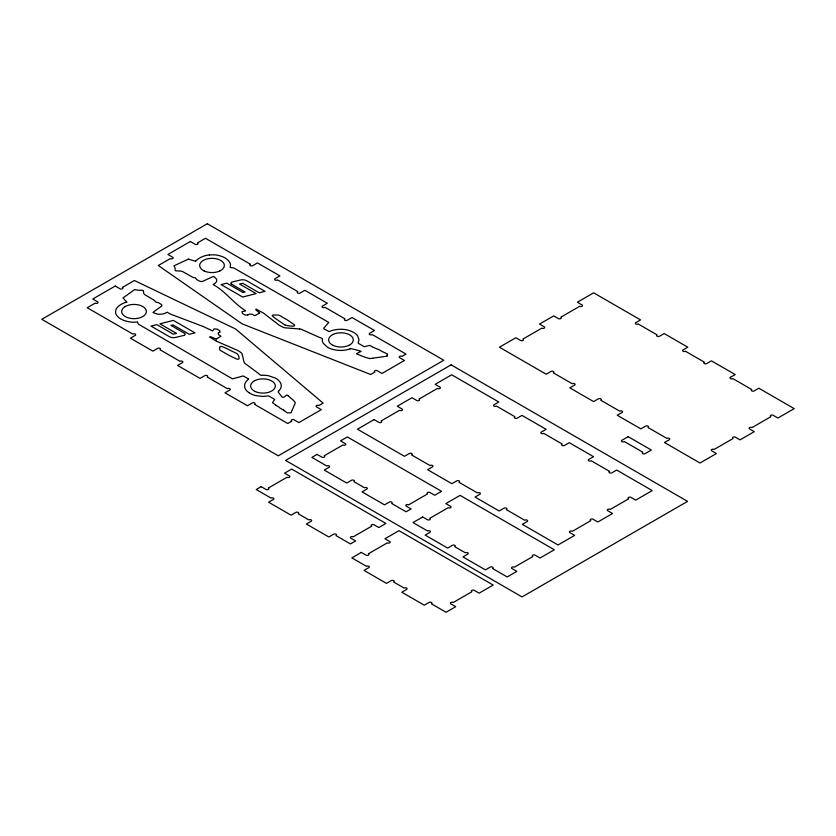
<?xml version="1.0" encoding="UTF-8"?>
<svg xmlns="http://www.w3.org/2000/svg" width="836" height="836" viewBox="0 0 836 836"><rect width="100%" height="100%" fill="white"/><g stroke="black" fill="none" stroke-linecap="round" stroke-linejoin="round"><path stroke-width="1.25" d="M275.775 405.052L272.473 402.628L274.73 399.451L269.119 396.191A1.588 0.92 0 0 0 267.771 395.94L264.375 396.285A10.711 6.186 0 0 1 262.765 396.4L256.098 395.658A16.438 9.489 0 0 1 248.867 392.596M275.765 405.178L279.046 407.132A3.229 1.86 0 0 1 279.443 407.717L283.394 410.006M322.372 339.27L322.393 338.873A1.421 0.826 0 0 0 322.142 338.486L321.212 338.037A44.966 25.958 0 0 1 318.715 337.107L302.099 329.645A15.257 8.809 0 0 0 300.96 329.154A2.821 1.63 0 0 0 299.643 328.997M294.575 404.488L291.001 412.848L288.786 412.765A1.369 0.784 0 0 1 287.229 412.775L283.676 410.257M123.185 297.961L123.195 297.94A2.236 1.285 0 0 1 123.435 297.574A16.156 9.332 0 0 1 124 297.198L124.783 296.675A19.123 11.035 0 0 0 125.212 296.372L134.69 289.549A12.404 7.169 0 0 0 142.036 290.217L143.395 290.646A12.571 7.252 0 0 0 143.426 291.586L143.792 293.488A6.291 3.626 0 0 0 145.056 294.847L154.733 300.573A3.145 1.818 0 0 1 155.088 301.294L155.36 301.744A7.733 4.462 0 0 0 155.548 301.932L156.865 302.36A4.859 2.801 0 0 1 158.453 302.695L161.306 304.429A2.832 1.63 0 0 1 161.432 306.248M218.342 333.115L218.238 333.376A1.432 0.826 0 0 0 218.259 333.627L218.551 334.661A1.682 0.972 0 0 0 218.959 334.996L219.983 335.581A15.351 8.862 0 0 1 220.307 335.832L220.944 336.323L216.263 339.029M294.721 404.405L295.254 402.503L293.426 400.36A78.187 45.144 0 0 0 292.077 399.138L287.824 395.564M278.555 391.238L278.378 391.457A1.86 1.076 0 0 0 278.336 392.209L281.784 396.672A7.409 4.274 0 0 0 282.464 397.257L283.853 397.194L286.779 394.958A10.722 6.186 0 0 0 287.082 395.115L287.291 395.229A4.326 2.498 0 0 1 287.835 395.564M219.784 332.258L219.628 332.394A2.205 1.275 0 0 0 218.332 333.115M248.365 379.22L246.933 380.61A18.768 10.837 0 0 0 244.551 386.242M259.599 312.946L254.917 315.653L254.06 315.287A15.591 8.997 0 0 1 253.632 315.099L252.618 314.503A1.672 0.972 0 0 0 252.033 314.273L250.257 314.106A1.432 0.826 0 0 0 249.818 314.085L249.368 314.148A2.205 1.275 0 0 0 248.198 314.827A1.233 0.711 0 0 1 247.874 314.973M730.518 377.276L735.21 374.57L711.446 360.849L706.807 363.524A1.672 0.961 0 0 1 704.414 363.566A1.672 0.961 0 0 1 704.393 362.187L685.478 351.266A1.672 0.961 0 0 1 683.106 351.266A1.672 0.961 0 0 1 683.106 349.897L687.798 347.191L664.192 333.564L659.552 336.239A1.672 0.961 0 0 1 657.159 336.281A1.672 0.961 0 0 1 657.138 334.912L638.223 323.981A1.672 0.961 0 0 1 635.903 324.013A1.672 0.961 0 0 1 635.778 322.675L640.543 319.916L593.644 292.83L577.373 302.235L582.002 304.91A1.672 0.961 0 0 1 582.075 306.289A1.672 0.961 0 0 1 579.693 306.3L560.778 317.22A1.672 0.961 0 0 1 560.82 318.558A1.672 0.961 0 0 1 558.5 318.641L553.725 315.883L539.502 324.096L544.131 326.771A1.672 0.961 0 0 1 544.205 328.151A1.672 0.961 0 0 1 541.822 328.161L522.908 339.092A1.672 0.961 0 0 1 522.949 340.43A1.672 0.961 0 0 1 520.629 340.503L515.854 337.744L499.437 347.222L546.18 374.214L550.903 371.487A1.672 0.961 0 0 1 553.286 371.445A1.672 0.961 0 0 1 553.317 372.825L572.232 383.745A1.672 0.961 0 0 1 574.593 383.745A1.672 0.961 0 0 1 574.593 385.114L569.828 387.862L593.591 401.583L598.315 398.866A1.672 0.961 0 0 1 600.697 398.824A1.672 0.961 0 0 1 600.729 400.204L619.643 411.124A1.672 0.961 0 0 1 622.005 411.124A1.672 0.961 0 0 1 622.005 412.482L617.24 415.241L640.846 428.868L645.559 426.141A1.672 0.961 0 0 1 647.952 426.099A1.672 0.961 0 0 1 647.973 427.478L666.898 438.398A1.672 0.961 0 0 1 669.218 438.377A1.672 0.961 0 0 1 669.343 439.715L664.495 442.516L699.993 463.019L716.41 453.54L711.739 450.844A1.672 0.961 0 0 1 711.739 449.475A1.672 0.961 0 0 1 714.101 449.475L733.015 438.555A1.672 0.961 0 0 1 733.047 437.176A1.672 0.961 0 0 1 735.429 437.218L740.048 439.882L754.281 431.669L749.61 428.972A1.672 0.961 0 0 1 749.61 427.614A1.672 0.961 0 0 1 751.972 427.614L770.886 416.683A1.672 0.961 0 0 1 770.917 415.304A1.672 0.961 0 0 1 773.3 415.356L777.919 418.021L794.2 408.626L758.858 388.217L754.218 390.893A1.672 0.961 0 0 1 751.825 390.935A1.672 0.961 0 0 1 751.804 389.566L732.89 378.635A1.672 0.961 0 0 1 730.518 378.635A1.672 0.961 0 0 1 730.518 377.276M219.795 270.989L221.582 269.965A12.331 7.116 0 0 0 221.571 260.968L219.795 259.933A12.331 7.116 0 0 0 204.224 259.944L202.416 260.957A12.331 7.116 0 0 0 202.458 269.955L204.203 270.989M333.156 334.379L331.37 335.414A12.331 7.116 0 0 0 331.411 344.411L333.156 345.446M255.168 380.464L253.381 381.488A12.331 7.116 0 0 0 253.423 390.485L255.168 391.52M348.748 345.446L350.535 344.411A12.331 7.116 0 0 0 350.524 335.414L348.748 334.379A12.331 7.116 0 0 0 333.177 334.39M329.081 331.526L331.62 330.648A18.768 10.837 0 0 1 341.391 329.279A17.075 9.854 0 0 1 347.452 330.001A23.22 13.407 0 0 1 352.374 331.777A16.438 9.489 0 0 1 357.693 335.947L358.978 339.792A10.722 6.186 0 0 1 358.78 340.722L358.226 342.561A1.588 0.92 0 0 0 358.602 343.471L364.256 346.71L369.763 345.393L373.096 347.316M328.945 331.578L323.825 328.736L323.814 327.973A34.569 19.959 0 0 0 324.89 326.918L328.778 322.414L233.861 268.022A6.155 3.553 0 0 0 231.175 267.635A2.445 1.411 0 0 1 230.621 267.551L230.558 267.541A6.312 3.647 0 0 0 230.213 267.468L230.506 264.918A14.923 8.621 0 0 0 229.681 262.441A25.989 15.006 0 0 0 227.455 259.714A18.747 10.826 0 0 0 223.024 256.892L221.279 256.265A20.566 11.871 0 0 0 220.735 256.077A15.654 9.039 0 0 0 213.807 254.813L209.428 254.938M350.033 348.915L350.535 348.779A1.86 1.076 0 0 1 351.726 348.779L359.438 350.775A7.346 4.243 0 0 1 360.473 351.162L361.068 351.413L356.47 353.659A10.669 6.165 0 0 1 356.753 353.837L356.951 353.962A4.379 2.529 0 0 0 357.515 354.276L363.723 356.721A78.668 45.416 0 0 0 365.834 357.495L369.554 358.55L372.846 358.247M385.145 356.45L387.465 356.094L387.193 355.227M188.434 259.223L188.476 259.212A2.215 1.285 0 0 0 187.797 259.359M384.675 356.523L372.992 358.163M137.48 322.059L133.07 322.226A14.902 8.6 0 0 1 128.786 321.745A25.906 14.954 0 0 1 124.052 320.47A18.726 10.816 0 0 1 119.172 317.91L118.952 317.753A9.541 5.507 0 0 0 118.493 317.272L117.751 316.593A15.665 9.05 0 0 1 115.577 312.591L115.796 310.062A17.786 10.272 0 0 1 119.464 305.506M261.856 375.26L261.031 375.27A1.421 0.826 0 0 1 260.508 375.134L259.724 374.601A45.071 26.02 0 0 0 258.105 373.159L245.178 363.566A15.038 8.684 0 0 1 244.331 362.908A2.801 1.62 0 0 1 244.06 362.145L242.147 354.15A8.621 4.974 0 0 0 241.196 352.646L237.57 350.378L216.712 341.328A1.839 1.066 0 0 1 216.252 341.088M373.305 347.316L377.558 349.197A3.229 1.86 0 0 0 378.583 349.427L382.543 351.705A1.275 0.742 0 0 0 382.972 351.893L387.329 353.921A1.369 0.784 0 0 1 387.298 354.809L387.152 355.101M247.79 315.015L245.147 314.984L242.492 313.458L241.928 311.765L245.533 310.867A11.809 6.813 0 0 1 245.366 310.72L245.157 310.532A5.037 2.905 0 0 0 244.718 310.166A20.607 11.903 0 0 0 244.248 309.895C234.08 303.196 226.535 293.112 216.294 286.393A17.838 10.304 0 0 1 215.782 286.111L213.096 284.564L214.852 283.508A9.112 5.256 0 0 0 216.472 281.513L216.712 280.332A7.837 4.525 0 0 0 216.357 278.91L213.765 276.413L212.814 276.737A10.387 5.998 0 0 0 211.863 277.092L204.82 280.384A36.241 20.921 0 0 1 202.814 281.272A2.832 1.641 0 0 1 199.699 281.189L196.669 279.569A4.859 2.811 0 0 1 196.094 278.649L195.363 277.897A7.775 4.483 0 0 0 195.028 277.782L194.245 277.636A3.135 1.808 0 0 1 193.001 277.427L183.074 271.836A6.28 3.626 0 0 0 180.733 271.104L177.431 270.885A12.519 7.231 0 0 0 175.8 270.864L175.006 270.091A12.415 7.169 0 0 0 173.888 265.858L185.582 260.445A19.646 11.349 0 0 0 186.25 260.132L187.149 259.683A16.427 9.489 0 0 1 187.807 259.369M299.643 328.976L285.808 327.89A8.621 4.974 0 0 1 283.195 327.346L279.266 325.246L263.591 313.207A1.839 1.066 0 0 0 263.162 312.936L257.227 309.707A5.915 3.417 0 0 0 256.662 309.414L256.276 309.236A12.948 7.482 0 0 1 256.025 309.121L255.92 309.435A2.32 1.338 0 0 0 256.15 310.146L259.369 312.654A1.599 0.92 0 0 1 259.515 312.831L259.547 312.873M216.127 338.998L216.096 338.988A1.515 0.878 0 0 1 215.74 338.904L211.404 337.033A2.32 1.338 0 0 0 210.181 336.898L209.627 336.96A13.345 7.702 0 0 1 209.836 337.107L210.076 337.284A6.866 3.971 0 0 0 210.63 337.66L216.273 341.078M195.614 261.292L188.643 259.181M285.097 325.068L274.898 318.129A19.98 11.537 0 0 1 274.281 317.628L273.111 316.604A26 15.006 0 0 0 272.505 316.092L272.39 315.987A1.087 0.627 0 0 1 272.275 315.527L272.588 315.235A5.57 3.219 0 0 1 273.497 315.015L278.607 315.078A6.019 3.469 0 0 1 279.746 315.59L286.863 319.686A66.702 38.508 0 0 1 288.253 320.575L293.081 323.877A21.736 12.55 0 0 1 294.335 324.849L294.376 324.901A2.247 1.296 0 0 1 294.659 325.392L294.356 325.852A2.027 1.17 0 0 1 293.52 326.124L293.237 326.144A17.284 9.98 0 0 1 285.128 325.037M248.616 378.98L243.537 376.075L242.294 376.095A34.6 19.98 0 0 1 240.465 376.722L232.408 378.844L138.442 324.159A6.165 3.553 0 0 1 137.783 322.612A2.445 1.411 0 0 0 137.626 322.299L137.585 322.226M231.384 284.041L245.052 292.015L243.046 292.537L226.817 283.164L221.07 284.574L242.67 297.041L256.119 293.603L239.556 284.041L242.722 283.279L259.212 292.799L265.022 291.356L246.662 280.75A5.8 3.344 0 0 0 240.319 280.029L232.074 282.045A2.351 1.359 0 0 0 231.384 284.041M123.143 298.055L126.8 302.089M219.837 332.205L219.795 330.68L217.141 329.144L214.215 328.82L212.668 330.899A11.505 6.646 0 0 0 212.396 330.805L212.156 330.711A5.173 2.989 0 0 1 211.456 330.439A20.607 11.903 0 0 1 210.965 330.157L203.347 326.562L170.272 314.022A17.984 10.377 0 0 0 169.781 313.73L167.095 312.183L165.277 313.186A9.102 5.256 0 0 1 161.808 314.127L159.78 314.263A7.837 4.525 0 0 1 157.314 314.064L152.978 312.56L153.542 312.016A10.544 6.082 0 0 1 154.169 311.462L159.854 307.397A36.314 20.963 0 0 0 161.39 306.237M350.002 348.884A19.05 11.004 0 0 1 341.391 350.472M341.391 350.43A18.455 10.659 0 0 1 331.526 349.03A15.006 8.663 0 0 1 327.179 347.003L323.26 343.262A16.49 9.52 0 0 1 322.351 339.531M195.572 261.281A19.594 11.317 0 0 1 200.63 257.478A24.035 13.878 0 0 1 201.507 257.039A17.807 10.283 0 0 1 209.408 254.886M244.614 386.242A17.034 9.833 0 0 0 245.794 389.743A23.126 13.345 0 0 0 248.877 392.586M283.383 410.016A1.275 0.731 0 0 1 283.665 410.204M278.513 391.217A19.029 10.983 0 0 0 281.262 386.253A18.455 10.659 0 0 0 278.754 380.558A15.017 8.674 0 0 0 275.243 378.039L268.764 375.782A16.49 9.52 0 0 0 262.295 375.249M126.779 302.057A19.573 11.307 0 0 0 120.175 304.983A24.369 14.066 0 0 0 119.433 305.485M255.189 391.509A12.331 7.116 0 0 0 270.77 391.509L272.546 390.496A12.331 7.116 0 0 0 272.536 381.498L270.76 380.464A12.331 7.116 0 0 0 255.189 380.474M219.805 270.979A12.331 7.116 0 0 1 204.224 270.979M348.758 345.425A12.331 7.116 0 0 1 333.177 345.425M219.513 348.319L219.952 350.002A5.967 3.448 0 0 0 220.84 350.66L227.935 354.767A66.681 38.498 0 0 0 229.461 355.572L235.188 358.362A21.924 12.655 0 0 0 236.881 359.083L236.964 359.104A2.257 1.306 0 0 0 237.821 359.261L238.615 359.093A2.027 1.17 0 0 0 239.086 358.613L239.127 358.445A17.263 9.969 0 0 0 237.194 353.764L225.239 347.86A19.75 11.401 0 0 0 224.372 347.504L222.585 346.825A25.895 14.954 0 0 1 221.707 346.48L220.286 346.522A5.444 3.145 0 0 0 219.774 347.233L219.513 348.319M125.285 306.498L124.428 307.042A12.331 7.116 0 0 0 124.47 316.039L126.215 317.074A12.331 7.116 0 0 0 141.817 317.063L143.593 316.039A12.331 7.116 0 0 0 143.583 307.042L141.806 306.007A12.331 7.116 0 0 0 126.236 306.028L125.285 306.498M207.318 223.734L41.8 319.3L278.263 455.819L443.78 360.253L207.318 223.734M190.357 241.499L167.89 254.468L172.665 257.227A1.672 0.961 0 0 1 172.665 258.596A1.672 0.961 0 0 1 170.293 258.596L158.307 265.514L242.21 323.898L370.651 374.497L374.852 372.062A1.672 0.961 0 0 1 374.852 370.703A1.672 0.961 0 0 1 377.214 370.703L381.979 373.452L404.446 360.483L399.681 357.735A1.672 0.961 0 0 1 399.681 356.366A1.672 0.961 0 0 1 402.043 356.366L406.014 354.077L372.198 334.546A1.672 0.961 0 0 1 369.784 334.651A1.672 0.961 0 0 1 369.721 333.25L374.497 330.492L352.029 317.523L347.253 320.282A1.672 0.961 0 0 1 344.829 320.251A1.672 0.961 0 0 1 345.017 318.85L325.026 307.314A1.672 0.961 0 0 1 322.612 307.418A1.672 0.961 0 0 1 322.55 306.018L327.325 303.259L304.858 290.291L300.082 293.049A1.672 0.961 0 0 1 297.658 293.018A1.672 0.961 0 0 1 297.846 291.618L277.615 279.935A1.672 0.961 0 0 1 275.201 280.039A1.672 0.961 0 0 1 275.138 278.649L279.914 275.89L257.446 262.922L252.671 265.681A1.672 0.961 0 0 1 250.246 265.639A1.672 0.961 0 0 1 250.434 264.249L205.468 238.281L197.495 242.889A1.672 0.961 0 0 1 197.495 244.258A1.672 0.961 0 0 1 195.122 244.258L190.357 241.499M115.243 286.037L92.775 299.006L97.551 301.765A1.672 0.961 0 0 1 97.551 303.134A1.672 0.961 0 0 1 95.189 303.134L87.205 307.732L132.819 334.066A1.672 0.961 0 0 1 135.181 334.066A1.672 0.961 0 0 1 135.181 335.435L130.406 338.183L152.873 351.151L157.649 348.403A1.672 0.961 0 0 1 160.01 348.403A1.672 0.961 0 0 1 160.01 349.761L179.98 361.298A1.672 0.961 0 0 1 182.352 361.298A1.672 0.961 0 0 1 182.352 362.667L177.577 365.416L200.044 378.394L204.82 375.636A1.672 0.961 0 0 1 207.182 375.636A1.672 0.961 0 0 1 207.182 377.005L227.392 388.667A1.672 0.961 0 0 1 229.764 388.677A1.672 0.961 0 0 1 229.764 390.036L224.988 392.795L247.456 405.763L252.221 403.004A1.672 0.961 0 0 1 254.593 403.004A1.672 0.961 0 0 1 254.593 404.373L287.762 423.518L291.733 421.229A1.672 0.961 0 0 1 291.733 419.86A1.672 0.961 0 0 1 294.094 419.86L298.86 422.608L321.317 409.64L316.562 406.892A1.672 0.961 0 0 1 316.562 405.533A1.672 0.961 0 0 1 318.924 405.533L323.124 403.098L235.501 328.945L134.366 280.509L122.38 287.427A1.672 0.961 0 0 1 122.38 288.796A1.672 0.961 0 0 1 120.018 288.796L115.243 286.037M451.116 364.851L285.588 460.406L522.051 596.925L687.568 501.37L451.116 364.851M374.079 419.599L357.474 429.192L404.446 456.31L409.222 453.561A1.672 0.961 0 0 1 411.667 453.509A1.672 0.961 0 0 1 411.584 454.92L430.028 465.568A1.672 0.961 0 0 1 432.473 465.527A1.672 0.961 0 0 1 432.39 466.937L427.624 469.696L451.858 483.678L456.623 480.93A1.672 0.961 0 0 1 459.068 480.878A1.672 0.961 0 0 1 458.985 482.288L477.44 492.937A1.672 0.961 0 0 1 479.874 492.895A1.672 0.961 0 0 1 479.801 494.306L475.026 497.065L499.134 510.984L503.909 508.225A1.672 0.961 0 0 1 506.355 508.183A1.672 0.961 0 0 1 506.271 509.584L524.715 520.243A1.672 0.961 0 0 1 527.161 520.191A1.672 0.961 0 0 1 527.077 521.601L522.312 524.36L558.02 544.978L574.656 535.374L569.985 532.678A1.672 0.961 0 0 1 569.912 531.268A1.672 0.961 0 0 1 572.346 531.32L590.801 520.661A1.672 0.961 0 0 1 590.718 519.26A1.672 0.961 0 0 1 593.163 519.302L597.834 521.998L612.537 513.503L607.866 510.806A1.672 0.961 0 0 1 607.793 509.396A1.672 0.961 0 0 1 610.228 509.448L628.682 498.799A1.672 0.961 0 0 1 628.599 497.389A1.672 0.961 0 0 1 631.034 497.43L635.705 500.127L652.237 490.586L616.675 470.051L611.983 472.768A1.672 0.961 0 0 1 609.538 472.81A1.672 0.961 0 0 1 609.622 471.399L591.167 460.751A1.672 0.961 0 0 1 588.732 460.793A1.672 0.961 0 0 1 588.816 459.382L593.508 456.675L569.274 442.683L564.582 445.4A1.672 0.961 0 0 1 562.137 445.442A1.672 0.961 0 0 1 562.22 444.031L543.766 433.382A1.672 0.961 0 0 1 541.331 433.424A1.672 0.961 0 0 1 541.404 432.013L546.096 429.307L521.988 415.387L517.296 418.094A1.672 0.961 0 0 1 514.851 418.146A1.672 0.961 0 0 1 514.934 416.736L496.49 406.087A1.672 0.961 0 0 1 494.045 406.129A1.672 0.961 0 0 1 494.128 404.718L498.82 402.011L451.68 374.8L435.138 384.351L439.82 387.058A1.672 0.961 0 0 1 439.903 388.468A1.672 0.961 0 0 1 437.458 388.416L419.014 399.075A1.672 0.961 0 0 1 419.087 400.486A1.672 0.961 0 0 1 416.652 400.434L411.96 397.727L397.257 406.223L401.949 408.929A1.672 0.961 0 0 1 402.022 410.34A1.672 0.961 0 0 1 399.577 410.288L381.132 420.947A1.672 0.961 0 0 1 381.216 422.347A1.672 0.961 0 0 1 378.771 422.305L374.079 419.599M261.198 486.667L256.234 489.53L271.031 498.078A1.672 0.961 0 0 1 273.382 498.099A1.672 0.961 0 0 1 273.372 499.458L268.607 502.206L291.064 515.185L295.954 512.363A1.672 0.961 0 0 1 298.253 512.447A1.672 0.961 0 0 1 298.222 513.774L308.818 519.898A1.672 0.961 0 0 1 311.17 519.908A1.672 0.961 0 0 1 311.159 521.277L306.394 524.026L328.851 536.994L333.627 534.235A1.672 0.961 0 0 1 335.988 534.235A1.672 0.961 0 0 1 336.009 535.594L350.441 543.923L355.634 540.934L350.88 538.196A1.672 0.961 0 0 1 350.88 536.827A1.672 0.961 0 0 1 353.241 536.827L371.706 526.168A1.672 0.961 0 0 1 371.727 524.789A1.672 0.961 0 0 1 374.11 524.83L378.812 527.547L385.887 523.461L291.68 469.069L284.606 473.155L289.308 475.872A1.672 0.961 0 0 1 289.381 477.251A1.672 0.961 0 0 1 286.999 477.272L268.325 488.046A1.672 0.961 0 0 1 268.325 489.415A1.672 0.961 0 0 1 265.963 489.415L261.198 486.667M317.095 454.397L311.901 457.396L326.698 465.945A1.672 0.961 0 0 1 329.05 465.955A1.672 0.961 0 0 1 329.039 467.314L324.263 470.072L346.731 483.041L351.622 480.23A1.672 0.961 0 0 1 353.91 480.313A1.672 0.961 0 0 1 353.889 481.64L364.486 487.754A1.672 0.961 0 0 1 366.837 487.775A1.672 0.961 0 0 1 366.826 489.133L362.051 491.892L384.518 504.86L389.294 502.102A1.672 0.961 0 0 1 391.645 502.102A1.672 0.961 0 0 1 391.676 503.46L406.108 511.789L411.082 508.925L406.327 506.177A1.672 0.961 0 0 1 406.327 504.819A1.672 0.961 0 0 1 408.689 504.819L427.614 493.888A1.672 0.961 0 0 1 427.635 492.508A1.672 0.961 0 0 1 430.017 492.561L434.72 495.267L441.554 491.328L347.348 436.935L340.513 440.875L345.226 443.592A1.672 0.961 0 0 1 345.299 444.971A1.672 0.961 0 0 1 342.906 444.992L324.222 455.777A1.672 0.961 0 0 1 324.222 457.146A1.672 0.961 0 0 1 321.86 457.146L317.095 454.397M361.298 552.408L351.851 557.873L366.419 566.285A1.672 0.961 0 0 1 368.791 566.285A1.672 0.961 0 0 1 368.78 567.644L364.015 570.403L386.483 583.371L391.248 580.623A1.672 0.961 0 0 1 393.62 580.623A1.672 0.961 0 0 1 393.62 581.981L404.206 588.105A1.672 0.961 0 0 1 406.578 588.095A1.672 0.961 0 0 1 406.578 589.464L401.802 592.222L424.27 605.191L429.035 602.432A1.672 0.961 0 0 1 431.407 602.432A1.672 0.961 0 0 1 431.407 603.801L446.058 612.265L455.735 606.675L450.761 603.801A1.672 0.961 0 0 1 450.907 602.463A1.672 0.961 0 0 1 453.216 602.495L471.912 591.71A1.672 0.961 0 0 1 471.932 590.331A1.672 0.961 0 0 1 474.315 590.373L479.143 593.163L493.167 585.064L398.95 530.672L384.947 538.76L389.618 541.456A1.672 0.961 0 0 1 389.691 542.836A1.672 0.961 0 0 1 387.308 542.857L368.394 553.777A1.672 0.961 0 0 1 368.394 555.135A1.672 0.961 0 0 1 366.022 555.135L361.298 552.408M422.671 516.982L412.994 522.563L427.572 530.975A1.672 0.961 0 0 1 429.944 530.975A1.672 0.961 0 0 1 429.934 532.344L425.169 535.103L447.626 548.071L452.401 545.312A1.672 0.961 0 0 1 454.774 545.312A1.672 0.961 0 0 1 454.774 546.681L465.359 552.795A1.672 0.961 0 0 1 467.732 552.795A1.672 0.961 0 0 1 467.721 554.163L462.956 556.912L485.423 569.88L490.189 567.132A1.672 0.961 0 0 1 492.561 567.132A1.672 0.961 0 0 1 492.561 568.501L507.212 576.955L516.878 571.375L512.008 568.553A1.672 0.961 0 0 1 512.008 567.195A1.672 0.961 0 0 1 514.37 567.195L532.814 556.546A1.672 0.961 0 0 1 532.835 555.167A1.672 0.961 0 0 1 535.228 555.208L540.046 557.999L554.32 549.764L460.103 495.372L445.839 503.606L450.51 506.302A1.672 0.961 0 0 1 450.583 507.682A1.672 0.961 0 0 1 448.2 507.692L429.756 518.341A1.672 0.961 0 0 1 429.756 519.71A1.672 0.961 0 0 1 427.395 519.71L422.671 516.982M628.16 436.664L622.026 440.206A1.672 0.961 0 0 0 621.953 441.617A1.672 0.961 0 0 0 624.387 441.575L642.842 452.224A1.672 0.961 0 0 0 642.759 453.635A1.672 0.961 0 0 0 645.204 453.582L651.338 450.04L628.16 436.664M183.962 335.393L175.727 337.399A5.8 3.344 0 0 1 169.374 336.678L151.013 326.082L156.823 324.629L173.324 334.16L176.49 333.397L159.927 323.835L173.365 320.387L194.966 332.864L189.229 334.275L172.989 324.901L170.993 325.423L184.651 333.386A2.351 1.359 0 0 1 183.962 335.393"/></g></svg>
